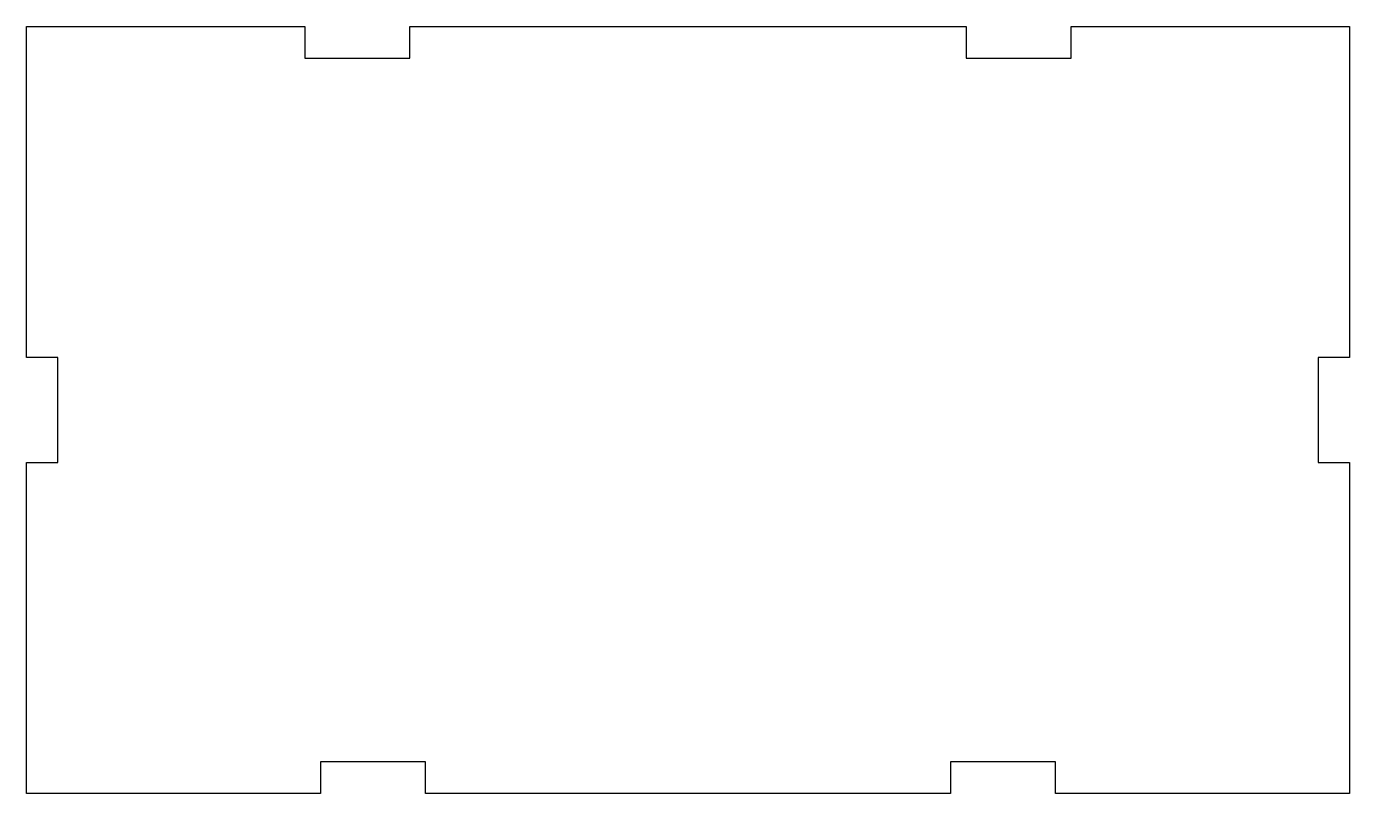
# Model space of a CAD drawing. Header units: millimetres. Extents: x -63 to 63, y -36 to 37.
import ezdxf

# ---------------------------------------------------------------- set-up
doc = ezdxf.new("R2010")
doc.units = ezdxf.units.MM

msp = doc.modelspace()

# ---------------------------------------------------------------- linework, layer by layer
msp.add_lwpolyline([(-63, -5), (-60, -5), (-60, 5), (-63, 5), (-63, 36.5), (-36.5, 36.5), (-36.5, 33.5), (-26.5, 33.5), (-26.5, 36.5), (26.5, 36.5), (26.5, 33.5), (36.5, 33.5), (36.5, 36.5), (63, 36.5), (63, 5), (60, 5), (60, -5), (63, -5), (63, -36.5), (35, -36.5), (35, -33.5), (25, -33.5), (25, -36.5), (-25, -36.5), (-25, -33.5), (-35, -33.5), (-35, -36.5), (-63, -36.5)], close=True)

doc.saveas('drawing.dxf')
